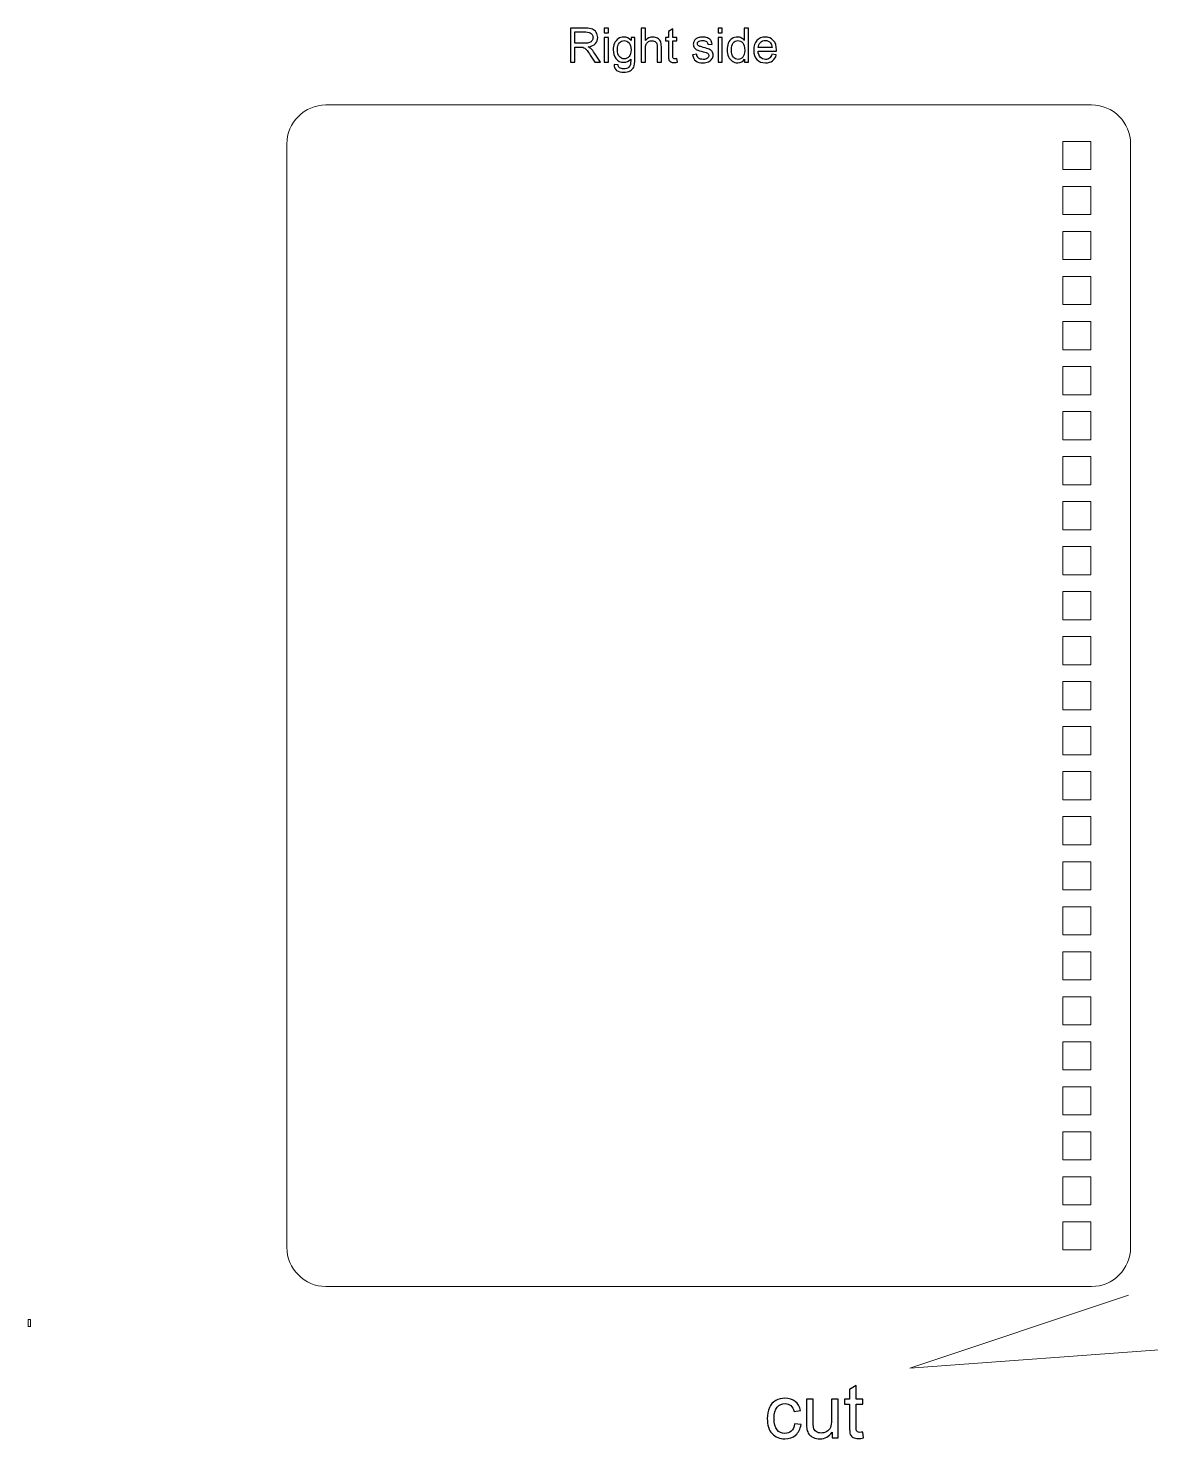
# Model space of a CAD drawing. Header units: centimetres. Extents: x -12.3 to 38.8, y -41.7 to 12.7.
# Drawn here: x -12.3 to 7.66, y -12.77 to 12.3 of the extents above; entities that cross this region are included whole.
import ezdxf

# ---------------------------------------------------------------- set-up
doc = ezdxf.new("R2010")
doc.units = ezdxf.units.CM
doc.header["$MEASUREMENT"] = 0
doc.layers.add('layer 1', color=7, linetype='Continuous')

msp = doc.modelspace()

# ---------------------------------------------------------------- linework, layer by layer
at = {"layer": 'layer 1', "color": 250, "lineweight": 20}
msp.add_lwpolyline([(-12.29935, -10.77368), (-12.25701, -10.77368), (-12.25701, -10.64668), (-12.29935, -10.64668), (-12.29935, -10.77368)], close=True, dxfattribs=at)
at = {"layer": 'layer 1', "color": 250}
for points, knots in [([(-2.65998, 11.69648), (-2.65998, 11.69648), (-2.65998, 12.3027), (-2.65998, 12.3027), (-2.65998, 12.3027), (-2.65998, 12.3027), (-2.39131, 12.3027), (-2.39131, 12.3027), (-2.39131, 12.3027), (-2.33726, 12.3027), (-2.2962, 12.29719), (-2.26812, 12.28633), (-2.26812, 12.28633), (-2.24003, 12.27546), (-2.2176, 12.25627), (-2.20081, 12.22875), (-2.20081, 12.22875), (-2.18401, 12.20124), (-2.17569, 12.17076), (-2.17569, 12.13745), (-2.17569, 12.13745), (-2.17569, 12.09441), (-2.18966, 12.05815), (-2.21746, 12.02866), (-2.21746, 12.02866), (-2.24526, 11.99916), (-2.28815, 11.98054), (-2.34629, 11.97249), (-2.34629, 11.97249), (-2.32498, 11.96233), (-2.3089, 11.95217), (-2.29789, 11.9423), (-2.29789, 11.9423), (-2.27447, 11.92085), (-2.25231, 11.8939), (-2.23157, 11.86158), (-2.23157, 11.86158), (-2.23157, 11.86158), (-2.12672, 11.69648), (-2.12672, 11.69648), (-2.12672, 11.69648), (-2.12672, 11.69648), (-2.22691, 11.69648), (-2.22691, 11.69648), (-2.22691, 11.69648), (-2.22691, 11.69648), (-2.30706, 11.82263), (-2.30706, 11.82263), (-2.30706, 11.82263), (-2.33035, 11.85918), (-2.34968, 11.88698), (-2.36478, 11.90631), (-2.36478, 11.90631), (-2.38002, 11.92565), (-2.39356, 11.93905), (-2.40556, 11.94681), (-2.40556, 11.94681), (-2.41741, 11.95443), (-2.42969, 11.95979), (-2.44211, 11.9629), (-2.44211, 11.9629), (-2.45114, 11.96473), (-2.46595, 11.96572), (-2.4867, 11.96572), (-2.4867, 11.96572), (-2.4867, 11.96572), (-2.57955, 11.96572), (-2.57955, 11.96572), (-2.57955, 11.96572), (-2.57955, 11.96572), (-2.57955, 11.69648), (-2.57955, 11.69648), (-2.57955, 11.69648), (-2.57955, 11.69648), (-2.65998, 11.69648), (-2.65998, 11.69648)], [0, 0, 0, 0, 0.05, 0.05, 0.05, 0.05, 0.1, 0.1, 0.1, 0.1, 0.15, 0.15, 0.15, 0.15, 0.2, 0.2, 0.2, 0.2, 0.25, 0.25, 0.25, 0.25, 0.3, 0.3, 0.3, 0.3, 0.35, 0.35, 0.35, 0.35, 0.4, 0.4, 0.4, 0.4, 0.45, 0.45, 0.45, 0.45, 0.5, 0.5, 0.5, 0.5, 0.55, 0.55, 0.55, 0.55, 0.6, 0.6, 0.6, 0.6, 0.65, 0.65, 0.65, 0.65, 0.7, 0.7, 0.7, 0.7, 0.75, 0.75, 0.75, 0.75, 0.8, 0.8, 0.8, 0.8, 0.85, 0.85, 0.85, 0.85, 0.9, 0.9, 0.9, 0.9, 1, 1, 1, 1]), ([(-2.05955, 12.21803), (-2.05955, 12.21803), (-2.05955, 12.3027), (-2.05955, 12.3027), (-2.05955, 12.3027), (-2.05955, 12.3027), (-1.98504, 12.3027), (-1.98504, 12.3027), (-1.98504, 12.3027), (-1.98504, 12.3027), (-1.98504, 12.21803), (-1.98504, 12.21803), (-1.98504, 12.21803), (-1.98504, 12.21803), (-2.05955, 12.21803), (-2.05955, 12.21803)], [0, 0, 0, 0, 0.2, 0.2, 0.2, 0.2, 0.4, 0.4, 0.4, 0.4, 0.6, 0.6, 0.6, 0.6, 1, 1, 1, 1]), ([(-1.40056, 11.69648), (-1.40056, 11.69648), (-1.40056, 12.3027), (-1.40056, 12.3027), (-1.40056, 12.3027), (-1.40056, 12.3027), (-1.32605, 12.3027), (-1.32605, 12.3027), (-1.32605, 12.3027), (-1.32605, 12.3027), (-1.32605, 12.08454), (-1.32605, 12.08454), (-1.32605, 12.08454), (-1.29148, 12.12504), (-1.24788, 12.14522), (-1.1951, 12.14522), (-1.1951, 12.14522), (-1.16279, 12.14522), (-1.13471, 12.13887), (-1.11072, 12.12602), (-1.11072, 12.12602), (-1.08687, 12.11318), (-1.06979, 12.09554), (-1.05949, 12.07297), (-1.05949, 12.07297), (-1.04919, 12.05039), (-1.04411, 12.01751), (-1.04411, 11.97461), (-1.04411, 11.97461), (-1.04411, 11.97461), (-1.04411, 11.69648), (-1.04411, 11.69648), (-1.04411, 11.69648), (-1.04411, 11.69648), (-1.11862, 11.69648), (-1.11862, 11.69648), (-1.11862, 11.69648), (-1.11862, 11.69648), (-1.11862, 11.97433), (-1.11862, 11.97433), (-1.11862, 11.97433), (-1.11862, 12.01144), (-1.12666, 12.03853), (-1.14261, 12.05547), (-1.14261, 12.05547), (-1.15869, 12.0724), (-1.18127, 12.08087), (-1.21062, 12.08087), (-1.21062, 12.08087), (-1.2325, 12.08087), (-1.2531, 12.07522), (-1.27243, 12.06379), (-1.27243, 12.06379), (-1.29176, 12.05236), (-1.30545, 12.03684), (-1.31378, 12.01723), (-1.31378, 12.01723), (-1.32196, 11.99775), (-1.32605, 11.9708), (-1.32605, 11.93637), (-1.32605, 11.93637), (-1.32605, 11.93637), (-1.32605, 11.69648), (-1.32605, 11.69648), (-1.32605, 11.69648), (-1.32605, 11.69648), (-1.40056, 11.69648), (-1.40056, 11.69648)], [0, 0, 0, 0, 0.05555556, 0.05555556, 0.05555556, 0.05555556, 0.11111111, 0.11111111, 0.11111111, 0.11111111, 0.16666667, 0.16666667, 0.16666667, 0.16666667, 0.22222222, 0.22222222, 0.22222222, 0.22222222, 0.27777778, 0.27777778, 0.27777778, 0.27777778, 0.33333333, 0.33333333, 0.33333333, 0.33333333, 0.38888889, 0.38888889, 0.38888889, 0.38888889, 0.44444444, 0.44444444, 0.44444444, 0.44444444, 0.5, 0.5, 0.5, 0.5, 0.55555556, 0.55555556, 0.55555556, 0.55555556, 0.61111111, 0.61111111, 0.61111111, 0.61111111, 0.66666667, 0.66666667, 0.66666667, 0.66666667, 0.72222222, 0.72222222, 0.72222222, 0.72222222, 0.77777778, 0.77777778, 0.77777778, 0.77777778, 0.83333333, 0.83333333, 0.83333333, 0.83333333, 0.88888889, 0.88888889, 0.88888889, 0.88888889, 1, 1, 1, 1]), ([(-0.76796, 11.76294), (-0.76796, 11.76294), (-0.7578, 11.69719), (-0.7578, 11.69719), (-0.7578, 11.69719), (-0.77868, 11.69281), (-0.79745, 11.69055), (-0.81382, 11.69055), (-0.81382, 11.69055), (-0.84077, 11.69055), (-0.86165, 11.69479), (-0.87661, 11.70339), (-0.87661, 11.70339), (-0.89143, 11.712), (-0.90187, 11.72315), (-0.90794, 11.73712), (-0.90794, 11.73712), (-0.91401, 11.75109), (-0.91697, 11.78044), (-0.91697, 11.82517), (-0.91697, 11.82517), (-0.91697, 11.82517), (-0.91697, 12.07833), (-0.91697, 12.07833), (-0.91697, 12.07833), (-0.91697, 12.07833), (-0.972, 12.07833), (-0.972, 12.07833), (-0.972, 12.07833), (-0.972, 12.07833), (-0.972, 12.1359), (-0.972, 12.1359), (-0.972, 12.1359), (-0.972, 12.1359), (-0.91697, 12.1359), (-0.91697, 12.1359), (-0.91697, 12.1359), (-0.91697, 12.1359), (-0.91697, 12.24456), (-0.91697, 12.24456), (-0.91697, 12.24456), (-0.91697, 12.24456), (-0.84246, 12.28929), (-0.84246, 12.28929), (-0.84246, 12.28929), (-0.84246, 12.28929), (-0.84246, 12.1359), (-0.84246, 12.1359), (-0.84246, 12.1359), (-0.84246, 12.1359), (-0.76796, 12.1359), (-0.76796, 12.1359), (-0.76796, 12.1359), (-0.76796, 12.1359), (-0.76796, 12.07833), (-0.76796, 12.07833), (-0.76796, 12.07833), (-0.76796, 12.07833), (-0.84246, 12.07833), (-0.84246, 12.07833), (-0.84246, 12.07833), (-0.84246, 12.07833), (-0.84246, 11.82094), (-0.84246, 11.82094), (-0.84246, 11.82094), (-0.84246, 11.79963), (-0.84119, 11.78594), (-0.83851, 11.77988), (-0.83851, 11.77988), (-0.83597, 11.77381), (-0.83174, 11.76901), (-0.82581, 11.76534), (-0.82581, 11.76534), (-0.81988, 11.76181), (-0.81142, 11.75998), (-0.80041, 11.75998), (-0.80041, 11.75998), (-0.79223, 11.75998), (-0.78136, 11.76097), (-0.76796, 11.76294)], [0, 0, 0, 0, 0.04761905, 0.04761905, 0.04761905, 0.04761905, 0.0952381, 0.0952381, 0.0952381, 0.0952381, 0.14285714, 0.14285714, 0.14285714, 0.14285714, 0.19047619, 0.19047619, 0.19047619, 0.19047619, 0.23809524, 0.23809524, 0.23809524, 0.23809524, 0.28571429, 0.28571429, 0.28571429, 0.28571429, 0.33333333, 0.33333333, 0.33333333, 0.33333333, 0.38095238, 0.38095238, 0.38095238, 0.38095238, 0.42857143, 0.42857143, 0.42857143, 0.42857143, 0.47619048, 0.47619048, 0.47619048, 0.47619048, 0.52380952, 0.52380952, 0.52380952, 0.52380952, 0.57142857, 0.57142857, 0.57142857, 0.57142857, 0.61904762, 0.61904762, 0.61904762, 0.61904762, 0.66666667, 0.66666667, 0.66666667, 0.66666667, 0.71428571, 0.71428571, 0.71428571, 0.71428571, 0.76190476, 0.76190476, 0.76190476, 0.76190476, 0.80952381, 0.80952381, 0.80952381, 0.80952381, 0.85714286, 0.85714286, 0.85714286, 0.85714286, 0.9047619, 0.9047619, 0.9047619, 0.9047619, 1, 1, 1, 1]), ([(-0.03587, 12.21803), (-0.03587, 12.21803), (-0.03587, 12.3027), (-0.03587, 12.3027), (-0.03587, 12.3027), (-0.03587, 12.3027), (0.03864, 12.3027), (0.03864, 12.3027), (0.03864, 12.3027), (0.03864, 12.3027), (0.03864, 12.21803), (0.03864, 12.21803), (0.03864, 12.21803), (0.03864, 12.21803), (-0.03587, 12.21803), (-0.03587, 12.21803)], [0, 0, 0, 0, 0.2, 0.2, 0.2, 0.2, 0.4, 0.4, 0.4, 0.4, 0.6, 0.6, 0.6, 0.6, 1, 1, 1, 1]), ([(0.43586, 11.69648), (0.43586, 11.69648), (0.43586, 11.75222), (0.43586, 11.75222), (0.43586, 11.75222), (0.40807, 11.7089), (0.36714, 11.68717), (0.3131, 11.68717), (0.3131, 11.68717), (0.2781, 11.68717), (0.24593, 11.69676), (0.21672, 11.71609), (0.21672, 11.71609), (0.18737, 11.73529), (0.16465, 11.76224), (0.14842, 11.79667), (0.14842, 11.79667), (0.13233, 11.83124), (0.12429, 11.87089), (0.12429, 11.91577), (0.12429, 11.91577), (0.12429, 11.95951), (0.13163, 11.99916), (0.14616, 12.03487), (0.14616, 12.03487), (0.16084, 12.07043), (0.18271, 12.0978), (0.21192, 12.11671), (0.21192, 12.11671), (0.24099, 12.13576), (0.27373, 12.14522), (0.30971, 12.14522), (0.30971, 12.14522), (0.33624, 12.14522), (0.35981, 12.13957), (0.38041, 12.12842), (0.38041, 12.12842), (0.40101, 12.11727), (0.4178, 12.1026), (0.43078, 12.08468), (0.43078, 12.08468), (0.43078, 12.08468), (0.43078, 12.3027), (0.43078, 12.3027), (0.43078, 12.3027), (0.43078, 12.3027), (0.50529, 12.3027), (0.50529, 12.3027), (0.50529, 12.3027), (0.50529, 12.3027), (0.50529, 11.69648), (0.50529, 11.69648), (0.50529, 11.69648), (0.50529, 11.69648), (0.43586, 11.69648), (0.43586, 11.69648)], [0, 0, 0, 0, 0.06666667, 0.06666667, 0.06666667, 0.06666667, 0.13333333, 0.13333333, 0.13333333, 0.13333333, 0.2, 0.2, 0.2, 0.2, 0.26666667, 0.26666667, 0.26666667, 0.26666667, 0.33333333, 0.33333333, 0.33333333, 0.33333333, 0.4, 0.4, 0.4, 0.4, 0.46666667, 0.46666667, 0.46666667, 0.46666667, 0.53333333, 0.53333333, 0.53333333, 0.53333333, 0.6, 0.6, 0.6, 0.6, 0.66666667, 0.66666667, 0.66666667, 0.66666667, 0.73333333, 0.73333333, 0.73333333, 0.73333333, 0.8, 0.8, 0.8, 0.8, 0.86666667, 0.86666667, 0.86666667, 0.86666667, 1, 1, 1, 1]), ([(-2.57955, 12.03515), (-2.57955, 12.03515), (-2.40739, 12.03515), (-2.40739, 12.03515), (-2.40739, 12.03515), (-2.3707, 12.03515), (-2.3422, 12.03896), (-2.3216, 12.04658), (-2.3216, 12.04658), (-2.30099, 12.05406), (-2.28533, 12.06619), (-2.27475, 12.08298), (-2.27475, 12.08298), (-2.26402, 12.09964), (-2.25866, 12.1177), (-2.25866, 12.13731), (-2.25866, 12.13731), (-2.25866, 12.16596), (-2.26896, 12.18967), (-2.28971, 12.20815), (-2.28971, 12.20815), (-2.31045, 12.22664), (-2.34319, 12.23581), (-2.38792, 12.23581), (-2.38792, 12.23581), (-2.38792, 12.23581), (-2.57955, 12.23581), (-2.57955, 12.23581), (-2.57955, 12.23581), (-2.57955, 12.23581), (-2.57955, 12.03515), (-2.57955, 12.03515)], [0, 0, 0, 0, 0.11111111, 0.11111111, 0.11111111, 0.11111111, 0.22222222, 0.22222222, 0.22222222, 0.22222222, 0.33333333, 0.33333333, 0.33333333, 0.33333333, 0.44444444, 0.44444444, 0.44444444, 0.44444444, 0.55555556, 0.55555556, 0.55555556, 0.55555556, 0.66666667, 0.66666667, 0.66666667, 0.66666667, 0.77777778, 0.77777778, 0.77777778, 0.77777778, 1, 1, 1, 1]), ([(-2.05955, 11.69648), (-2.05955, 11.69648), (-2.05955, 12.1359), (-2.05955, 12.1359), (-2.05955, 12.1359), (-2.05955, 12.1359), (-1.98504, 12.1359), (-1.98504, 12.1359), (-1.98504, 12.1359), (-1.98504, 12.1359), (-1.98504, 11.69648), (-1.98504, 11.69648), (-1.98504, 11.69648), (-1.98504, 11.69648), (-2.05955, 11.69648), (-2.05955, 11.69648)], [0, 0, 0, 0, 0.2, 0.2, 0.2, 0.2, 0.4, 0.4, 0.4, 0.4, 0.6, 0.6, 0.6, 0.6, 1, 1, 1, 1]), ([(-1.88514, 11.66007), (-1.88514, 11.66007), (-1.81317, 11.64991), (-1.81317, 11.64991), (-1.81317, 11.64991), (-1.81021, 11.62762), (-1.80174, 11.61139), (-1.78791, 11.60109), (-1.78791, 11.60109), (-1.76943, 11.5874), (-1.74417, 11.58049), (-1.71213, 11.58049), (-1.71213, 11.58049), (-1.6777, 11.58049), (-1.65103, 11.5874), (-1.63227, 11.60109), (-1.63227, 11.60109), (-1.6135, 11.61478), (-1.6008, 11.63411), (-1.59417, 11.6588), (-1.59417, 11.6588), (-1.59036, 11.6739), (-1.58852, 11.70565), (-1.5888, 11.75405), (-1.5888, 11.75405), (-1.6214, 11.71567), (-1.6619, 11.69648), (-1.71044, 11.69648), (-1.71044, 11.69648), (-1.77084, 11.69648), (-1.81769, 11.71821), (-1.85071, 11.76181), (-1.85071, 11.76181), (-1.88387, 11.80528), (-1.90038, 11.85749), (-1.90038, 11.91831), (-1.90038, 11.91831), (-1.90038, 11.96022), (-1.89276, 11.99888), (-1.87766, 12.0343), (-1.87766, 12.0343), (-1.86256, 12.06972), (-1.84055, 12.09695), (-1.81176, 12.11629), (-1.81176, 12.11629), (-1.78297, 12.13562), (-1.74911, 12.14522), (-1.71016, 12.14522), (-1.71016, 12.14522), (-1.65837, 12.14522), (-1.61561, 12.12405), (-1.58203, 12.08171), (-1.58203, 12.08171), (-1.58203, 12.08171), (-1.58203, 12.1359), (-1.58203, 12.1359), (-1.58203, 12.1359), (-1.58203, 12.1359), (-1.51345, 12.1359), (-1.51345, 12.1359), (-1.51345, 12.1359), (-1.51345, 12.1359), (-1.51345, 11.75645), (-1.51345, 11.75645), (-1.51345, 11.75645), (-1.51345, 11.68801), (-1.52036, 11.63961), (-1.53433, 11.61111), (-1.53433, 11.61111), (-1.54816, 11.5826), (-1.57032, 11.56003), (-1.60037, 11.54351), (-1.60037, 11.54351), (-1.63057, 11.527), (-1.66768, 11.51868), (-1.71171, 11.51868), (-1.71171, 11.51868), (-1.76406, 11.51868), (-1.80626, 11.53039), (-1.83843, 11.55396), (-1.83843, 11.55396), (-1.87074, 11.57738), (-1.88627, 11.6128), (-1.88514, 11.66007)], [0, 0, 0, 0, 0.04545455, 0.04545455, 0.04545455, 0.04545455, 0.09090909, 0.09090909, 0.09090909, 0.09090909, 0.13636364, 0.13636364, 0.13636364, 0.13636364, 0.18181818, 0.18181818, 0.18181818, 0.18181818, 0.22727273, 0.22727273, 0.22727273, 0.22727273, 0.27272727, 0.27272727, 0.27272727, 0.27272727, 0.31818182, 0.31818182, 0.31818182, 0.31818182, 0.36363636, 0.36363636, 0.36363636, 0.36363636, 0.40909091, 0.40909091, 0.40909091, 0.40909091, 0.45454545, 0.45454545, 0.45454545, 0.45454545, 0.5, 0.5, 0.5, 0.5, 0.54545455, 0.54545455, 0.54545455, 0.54545455, 0.59090909, 0.59090909, 0.59090909, 0.59090909, 0.63636364, 0.63636364, 0.63636364, 0.63636364, 0.68181818, 0.68181818, 0.68181818, 0.68181818, 0.72727273, 0.72727273, 0.72727273, 0.72727273, 0.77272727, 0.77272727, 0.77272727, 0.77272727, 0.81818182, 0.81818182, 0.81818182, 0.81818182, 0.86363636, 0.86363636, 0.86363636, 0.86363636, 0.90909091, 0.90909091, 0.90909091, 0.90909091, 1, 1, 1, 1]), ([(-1.82418, 11.92367), (-1.82418, 11.86624), (-1.81275, 11.82433), (-1.78989, 11.79794), (-1.78989, 11.79794), (-1.76689, 11.77155), (-1.73824, 11.75829), (-1.70381, 11.75829), (-1.70381, 11.75829), (-1.66952, 11.75829), (-1.64087, 11.77141), (-1.61759, 11.79766), (-1.61759, 11.79766), (-1.59445, 11.8239), (-1.58288, 11.86511), (-1.58288, 11.92127), (-1.58288, 11.92127), (-1.58288, 11.97489), (-1.59487, 12.01539), (-1.61872, 12.04263), (-1.61872, 12.04263), (-1.64257, 12.06986), (-1.67135, 12.08341), (-1.70494, 12.08341), (-1.70494, 12.08341), (-1.7381, 12.08341), (-1.76618, 12.07), (-1.78946, 12.04319), (-1.78946, 12.04319), (-1.81261, 12.01638), (-1.82418, 11.97659), (-1.82418, 11.92367)], [0, 0, 0, 0, 0.11111111, 0.11111111, 0.11111111, 0.11111111, 0.22222222, 0.22222222, 0.22222222, 0.22222222, 0.33333333, 0.33333333, 0.33333333, 0.33333333, 0.44444444, 0.44444444, 0.44444444, 0.44444444, 0.55555556, 0.55555556, 0.55555556, 0.55555556, 0.66666667, 0.66666667, 0.66666667, 0.66666667, 0.77777778, 0.77777778, 0.77777778, 0.77777778, 1, 1, 1, 1]), ([(-0.48884, 11.82771), (-0.48884, 11.82771), (-0.41518, 11.83957), (-0.41518, 11.83957), (-0.41518, 11.83957), (-0.41109, 11.81007), (-0.39952, 11.7875), (-0.38061, 11.77169), (-0.38061, 11.77169), (-0.3617, 11.75603), (-0.33517, 11.74813), (-0.30131, 11.74813), (-0.30131, 11.74813), (-0.26702, 11.74813), (-0.24162, 11.75504), (-0.22496, 11.76901), (-0.22496, 11.76901), (-0.20845, 11.78284), (-0.20013, 11.79921), (-0.20013, 11.81798), (-0.20013, 11.81798), (-0.20013, 11.83477), (-0.20761, 11.84803), (-0.22242, 11.85763), (-0.22242, 11.85763), (-0.23287, 11.86426), (-0.25827, 11.87259), (-0.29862, 11.88289), (-0.29862, 11.88289), (-0.35309, 11.89658), (-0.39077, 11.90843), (-0.41194, 11.91845), (-0.41194, 11.91845), (-0.43296, 11.92861), (-0.44891, 11.94244), (-0.45977, 11.96022), (-0.45977, 11.96022), (-0.47064, 11.97786), (-0.47614, 11.99747), (-0.47614, 12.01892), (-0.47614, 12.01892), (-0.47614, 12.03853), (-0.47163, 12.0566), (-0.46274, 12.07325), (-0.46274, 12.07325), (-0.45371, 12.0899), (-0.44157, 12.10373), (-0.42619, 12.11473), (-0.42619, 12.11473), (-0.41462, 12.1232), (-0.39881, 12.1304), (-0.37892, 12.13633), (-0.37892, 12.13633), (-0.35888, 12.14225), (-0.33757, 12.14522), (-0.31471, 12.14522), (-0.31471, 12.14522), (-0.28028, 12.14522), (-0.25008, 12.14028), (-0.22412, 12.13026), (-0.22412, 12.13026), (-0.19801, 12.12038), (-0.17882, 12.10683), (-0.1664, 12.0899), (-0.1664, 12.0899), (-0.15413, 12.07282), (-0.14552, 12.05011), (-0.14086, 12.0216), (-0.14086, 12.0216), (-0.14086, 12.0216), (-0.21368, 12.01144), (-0.21368, 12.01144), (-0.21368, 12.01144), (-0.21692, 12.0343), (-0.22652, 12.05222), (-0.24232, 12.06506), (-0.24232, 12.06506), (-0.25813, 12.0779), (-0.28042, 12.08425), (-0.30935, 12.08425), (-0.30935, 12.08425), (-0.34336, 12.08425), (-0.36777, 12.07861), (-0.3823, 12.06732), (-0.3823, 12.06732), (-0.39684, 12.05603), (-0.40418, 12.04277), (-0.40418, 12.02767), (-0.40418, 12.02767), (-0.40418, 12.01807), (-0.40121, 12.00932), (-0.39515, 12.00156), (-0.39515, 12.00156), (-0.38908, 11.99366), (-0.37962, 11.98703), (-0.36664, 11.98181), (-0.36664, 11.98181), (-0.35916, 11.97899), (-0.33743, 11.97264), (-0.30102, 11.96276), (-0.30102, 11.96276), (-0.24853, 11.94879), (-0.21184, 11.93722), (-0.19096, 11.92833), (-0.19096, 11.92833), (-0.17007, 11.91944), (-0.1537, 11.90631), (-0.14185, 11.88938), (-0.14185, 11.88938), (-0.12986, 11.87231), (-0.12393, 11.85114), (-0.12393, 11.82574), (-0.12393, 11.82574), (-0.12393, 11.80104), (-0.13113, 11.77776), (-0.14566, 11.75589), (-0.14566, 11.75589), (-0.16019, 11.73402), (-0.18108, 11.71708), (-0.20831, 11.70509), (-0.20831, 11.70509), (-0.23569, 11.69309), (-0.26659, 11.68717), (-0.30102, 11.68717), (-0.30102, 11.68717), (-0.35803, 11.68717), (-0.40164, 11.69902), (-0.43155, 11.72259), (-0.43155, 11.72259), (-0.46147, 11.74629), (-0.48052, 11.78129), (-0.48884, 11.82771)], [0, 0, 0, 0, 0.02941176, 0.02941176, 0.02941176, 0.02941176, 0.05882353, 0.05882353, 0.05882353, 0.05882353, 0.08823529, 0.08823529, 0.08823529, 0.08823529, 0.11764706, 0.11764706, 0.11764706, 0.11764706, 0.14705882, 0.14705882, 0.14705882, 0.14705882, 0.17647059, 0.17647059, 0.17647059, 0.17647059, 0.20588235, 0.20588235, 0.20588235, 0.20588235, 0.23529412, 0.23529412, 0.23529412, 0.23529412, 0.26470588, 0.26470588, 0.26470588, 0.26470588, 0.29411765, 0.29411765, 0.29411765, 0.29411765, 0.32352941, 0.32352941, 0.32352941, 0.32352941, 0.35294118, 0.35294118, 0.35294118, 0.35294118, 0.38235294, 0.38235294, 0.38235294, 0.38235294, 0.41176471, 0.41176471, 0.41176471, 0.41176471, 0.44117647, 0.44117647, 0.44117647, 0.44117647, 0.47058824, 0.47058824, 0.47058824, 0.47058824, 0.5, 0.5, 0.5, 0.5, 0.52941176, 0.52941176, 0.52941176, 0.52941176, 0.55882353, 0.55882353, 0.55882353, 0.55882353, 0.58823529, 0.58823529, 0.58823529, 0.58823529, 0.61764706, 0.61764706, 0.61764706, 0.61764706, 0.64705882, 0.64705882, 0.64705882, 0.64705882, 0.67647059, 0.67647059, 0.67647059, 0.67647059, 0.70588235, 0.70588235, 0.70588235, 0.70588235, 0.73529412, 0.73529412, 0.73529412, 0.73529412, 0.76470588, 0.76470588, 0.76470588, 0.76470588, 0.79411765, 0.79411765, 0.79411765, 0.79411765, 0.82352941, 0.82352941, 0.82352941, 0.82352941, 0.85294118, 0.85294118, 0.85294118, 0.85294118, 0.88235294, 0.88235294, 0.88235294, 0.88235294, 0.91176471, 0.91176471, 0.91176471, 0.91176471, 0.94117647, 0.94117647, 0.94117647, 0.94117647, 1, 1, 1, 1]), ([(-0.03587, 11.69648), (-0.03587, 11.69648), (-0.03587, 12.1359), (-0.03587, 12.1359), (-0.03587, 12.1359), (-0.03587, 12.1359), (0.03864, 12.1359), (0.03864, 12.1359), (0.03864, 12.1359), (0.03864, 12.1359), (0.03864, 11.69648), (0.03864, 11.69648), (0.03864, 11.69648), (0.03864, 11.69648), (-0.03587, 11.69648), (-0.03587, 11.69648)], [0, 0, 0, 0, 0.2, 0.2, 0.2, 0.2, 0.4, 0.4, 0.4, 0.4, 0.6, 0.6, 0.6, 0.6, 1, 1, 1, 1]), ([(0.20049, 11.91563), (0.20049, 11.85946), (0.21234, 11.81755), (0.23619, 11.78975), (0.23619, 11.78975), (0.2599, 11.76196), (0.28798, 11.74813), (0.32029, 11.74813), (0.32029, 11.74813), (0.35289, 11.74813), (0.38055, 11.76139), (0.40341, 11.78792), (0.40341, 11.78792), (0.42613, 11.81445), (0.43756, 11.85495), (0.43756, 11.90942), (0.43756, 11.90942), (0.43756, 11.96925), (0.42599, 12.01328), (0.4027, 12.04136), (0.4027, 12.04136), (0.37956, 12.06944), (0.35092, 12.08341), (0.31691, 12.08341), (0.31691, 12.08341), (0.28375, 12.08341), (0.25609, 12.07), (0.23379, 12.04305), (0.23379, 12.04305), (0.21164, 12.0161), (0.20049, 11.97362), (0.20049, 11.91563)], [0, 0, 0, 0, 0.11111111, 0.11111111, 0.11111111, 0.11111111, 0.22222222, 0.22222222, 0.22222222, 0.22222222, 0.33333333, 0.33333333, 0.33333333, 0.33333333, 0.44444444, 0.44444444, 0.44444444, 0.44444444, 0.55555556, 0.55555556, 0.55555556, 0.55555556, 0.66666667, 0.66666667, 0.66666667, 0.66666667, 0.77777778, 0.77777778, 0.77777778, 0.77777778, 1, 1, 1, 1]), ([(0.92284, 11.83872), (0.92284, 11.83872), (0.99989, 11.82856), (0.99989, 11.82856), (0.99989, 11.82856), (0.98789, 11.78383), (0.96546, 11.74897), (0.93272, 11.72428), (0.93272, 11.72428), (0.89998, 11.69958), (0.85821, 11.68717), (0.80727, 11.68717), (0.80727, 11.68717), (0.74321, 11.68717), (0.69241, 11.70692), (0.65487, 11.74643), (0.65487, 11.74643), (0.61733, 11.7858), (0.59857, 11.84126), (0.59857, 11.91252), (0.59857, 11.91252), (0.59857, 11.98618), (0.61748, 12.04347), (0.65543, 12.08411), (0.65543, 12.08411), (0.69339, 12.1249), (0.74264, 12.14522), (0.80318, 12.14522), (0.80318, 12.14522), (0.86174, 12.14522), (0.90958, 12.12532), (0.94669, 12.08538), (0.94669, 12.08538), (0.9838, 12.04545), (1.00243, 11.98929), (1.00243, 11.9169), (1.00243, 11.9169), (1.00243, 11.91252), (1.00229, 11.90589), (1.00201, 11.89714), (1.00201, 11.89714), (1.00201, 11.89714), (0.67477, 11.89714), (0.67477, 11.89714), (0.67477, 11.89714), (0.67759, 11.84902), (0.69114, 11.81205), (0.71569, 11.78651), (0.71569, 11.78651), (0.7401, 11.76097), (0.77072, 11.74813), (0.80727, 11.74813), (0.80727, 11.74813), (0.83451, 11.74813), (0.85779, 11.75532), (0.87698, 11.76972), (0.87698, 11.76972), (0.89631, 11.78411), (0.91155, 11.80711), (0.92284, 11.83872)], [0, 0, 0, 0, 0.0625, 0.0625, 0.0625, 0.0625, 0.125, 0.125, 0.125, 0.125, 0.1875, 0.1875, 0.1875, 0.1875, 0.25, 0.25, 0.25, 0.25, 0.3125, 0.3125, 0.3125, 0.3125, 0.375, 0.375, 0.375, 0.375, 0.4375, 0.4375, 0.4375, 0.4375, 0.5, 0.5, 0.5, 0.5, 0.5625, 0.5625, 0.5625, 0.5625, 0.625, 0.625, 0.625, 0.625, 0.6875, 0.6875, 0.6875, 0.6875, 0.75, 0.75, 0.75, 0.75, 0.8125, 0.8125, 0.8125, 0.8125, 0.875, 0.875, 0.875, 0.875, 1, 1, 1, 1]), ([(0.679, 11.9581), (0.679, 11.9581), (0.92369, 11.9581), (0.92369, 11.9581), (0.92369, 11.9581), (0.92044, 11.99507), (0.91099, 12.02273), (0.89561, 12.04122), (0.89561, 12.04122), (0.87204, 12.06986), (0.84128, 12.08425), (0.8036, 12.08425), (0.8036, 12.08425), (0.76945, 12.08425), (0.74081, 12.07282), (0.71752, 12.04996), (0.71752, 12.04996), (0.69438, 12.0271), (0.68154, 11.99648), (0.679, 11.9581)], [0, 0, 0, 0, 0.16666667, 0.16666667, 0.16666667, 0.16666667, 0.33333333, 0.33333333, 0.33333333, 0.33333333, 0.5, 0.5, 0.5, 0.5, 0.66666667, 0.66666667, 0.66666667, 0.66666667, 1, 1, 1, 1]), ([(2.53537, -12.64883), (2.53537, -12.64883), (2.55136, -12.75231), (2.55136, -12.75231), (2.55136, -12.75231), (2.51849, -12.75919), (2.48896, -12.76275), (2.4632, -12.76275), (2.4632, -12.76275), (2.42078, -12.76275), (2.38792, -12.75608), (2.36438, -12.74254), (2.36438, -12.74254), (2.34106, -12.72899), (2.32463, -12.71145), (2.31508, -12.68946), (2.31508, -12.68946), (2.30553, -12.66748), (2.30087, -12.62129), (2.30087, -12.55089), (2.30087, -12.55089), (2.30087, -12.55089), (2.30087, -12.1525), (2.30087, -12.1525), (2.30087, -12.1525), (2.30087, -12.1525), (2.21426, -12.1525), (2.21426, -12.1525), (2.21426, -12.1525), (2.21426, -12.1525), (2.21426, -12.06189), (2.21426, -12.06189), (2.21426, -12.06189), (2.21426, -12.06189), (2.30087, -12.06189), (2.30087, -12.06189), (2.30087, -12.06189), (2.30087, -12.06189), (2.30087, -11.8909), (2.30087, -11.8909), (2.30087, -11.8909), (2.30087, -11.8909), (2.41812, -11.8205), (2.41812, -11.8205), (2.41812, -11.8205), (2.41812, -11.8205), (2.41812, -12.06189), (2.41812, -12.06189), (2.41812, -12.06189), (2.41812, -12.06189), (2.53537, -12.06189), (2.53537, -12.06189), (2.53537, -12.06189), (2.53537, -12.06189), (2.53537, -12.1525), (2.53537, -12.1525), (2.53537, -12.1525), (2.53537, -12.1525), (2.41812, -12.1525), (2.41812, -12.1525), (2.41812, -12.1525), (2.41812, -12.1525), (2.41812, -12.55755), (2.41812, -12.55755), (2.41812, -12.55755), (2.41812, -12.59109), (2.42012, -12.61263), (2.42434, -12.62218), (2.42434, -12.62218), (2.42833, -12.63173), (2.435, -12.63928), (2.44432, -12.64505), (2.44432, -12.64505), (2.45365, -12.6506), (2.46697, -12.65349), (2.4843, -12.65349), (2.4843, -12.65349), (2.49718, -12.65349), (2.51428, -12.65193), (2.53537, -12.64883)], [0, 0, 0, 0, 0.04761905, 0.04761905, 0.04761905, 0.04761905, 0.0952381, 0.0952381, 0.0952381, 0.0952381, 0.14285714, 0.14285714, 0.14285714, 0.14285714, 0.19047619, 0.19047619, 0.19047619, 0.19047619, 0.23809524, 0.23809524, 0.23809524, 0.23809524, 0.28571429, 0.28571429, 0.28571429, 0.28571429, 0.33333333, 0.33333333, 0.33333333, 0.33333333, 0.38095238, 0.38095238, 0.38095238, 0.38095238, 0.42857143, 0.42857143, 0.42857143, 0.42857143, 0.47619048, 0.47619048, 0.47619048, 0.47619048, 0.52380952, 0.52380952, 0.52380952, 0.52380952, 0.57142857, 0.57142857, 0.57142857, 0.57142857, 0.61904762, 0.61904762, 0.61904762, 0.61904762, 0.66666667, 0.66666667, 0.66666667, 0.66666667, 0.71428571, 0.71428571, 0.71428571, 0.71428571, 0.76190476, 0.76190476, 0.76190476, 0.76190476, 0.80952381, 0.80952381, 0.80952381, 0.80952381, 0.85714286, 0.85714286, 0.85714286, 0.85714286, 0.9047619, 0.9047619, 0.9047619, 0.9047619, 1, 1, 1, 1]), ([(1.32531, -12.50026), (1.32531, -12.50026), (1.4399, -12.51625), (1.4399, -12.51625), (1.4399, -12.51625), (1.42724, -12.59508), (1.39526, -12.6566), (1.34352, -12.70123), (1.34352, -12.70123), (1.29178, -12.74587), (1.22804, -12.76808), (1.15276, -12.76808), (1.15276, -12.76808), (1.05838, -12.76808), (0.98243, -12.73721), (0.92514, -12.67547), (0.92514, -12.67547), (0.86762, -12.61374), (0.83898, -12.52535), (0.83898, -12.41032), (0.83898, -12.41032), (0.83898, -12.33571), (0.85141, -12.27064), (0.87606, -12.21468), (0.87606, -12.21468), (0.90071, -12.15894), (0.93824, -12.11697), (0.98887, -12.08921), (0.98887, -12.08921), (1.03928, -12.06123), (1.09414, -12.04724), (1.15365, -12.04724), (1.15365, -12.04724), (1.22849, -12.04724), (1.29, -12.06611), (1.33752, -12.10409), (1.33752, -12.10409), (1.38527, -12.14206), (1.41591, -12.19602), (1.42924, -12.26575), (1.42924, -12.26575), (1.42924, -12.26575), (1.31598, -12.28308), (1.31598, -12.28308), (1.31598, -12.28308), (1.3051, -12.23666), (1.286, -12.2018), (1.25824, -12.17826), (1.25824, -12.17826), (1.23071, -12.15494), (1.1974, -12.14317), (1.15831, -12.14317), (1.15831, -12.14317), (1.09924, -12.14317), (1.05128, -12.16427), (1.01419, -12.20646), (1.01419, -12.20646), (0.97733, -12.24888), (0.95889, -12.3155), (0.95889, -12.40699), (0.95889, -12.40699), (0.95889, -12.49982), (0.97666, -12.5671), (1.01219, -12.60907), (1.01219, -12.60907), (1.04794, -12.65105), (1.09436, -12.67214), (1.15143, -12.67214), (1.15143, -12.67214), (1.19762, -12.67214), (1.23604, -12.65815), (1.26668, -12.62995), (1.26668, -12.62995), (1.29755, -12.60197), (1.31709, -12.55866), (1.32531, -12.50026)], [0, 0, 0, 0, 0.05, 0.05, 0.05, 0.05, 0.1, 0.1, 0.1, 0.1, 0.15, 0.15, 0.15, 0.15, 0.2, 0.2, 0.2, 0.2, 0.25, 0.25, 0.25, 0.25, 0.3, 0.3, 0.3, 0.3, 0.35, 0.35, 0.35, 0.35, 0.4, 0.4, 0.4, 0.4, 0.45, 0.45, 0.45, 0.45, 0.5, 0.5, 0.5, 0.5, 0.55, 0.55, 0.55, 0.55, 0.6, 0.6, 0.6, 0.6, 0.65, 0.65, 0.65, 0.65, 0.7, 0.7, 0.7, 0.7, 0.75, 0.75, 0.75, 0.75, 0.8, 0.8, 0.8, 0.8, 0.85, 0.85, 0.85, 0.85, 0.9, 0.9, 0.9, 0.9, 1, 1, 1, 1]), ([(1.99152, -12.75342), (1.99152, -12.75342), (1.99152, -12.6506), (1.99152, -12.6506), (1.99152, -12.6506), (1.93778, -12.72899), (1.86494, -12.76808), (1.77278, -12.76808), (1.77278, -12.76808), (1.73214, -12.76808), (1.69417, -12.7603), (1.65886, -12.74476), (1.65886, -12.74476), (1.62355, -12.72899), (1.59735, -12.70945), (1.58025, -12.68591), (1.58025, -12.68591), (1.56315, -12.66215), (1.55116, -12.63328), (1.54427, -12.59908), (1.54427, -12.59908), (1.53961, -12.57599), (1.53716, -12.53957), (1.53716, -12.48982), (1.53716, -12.48982), (1.53716, -12.48982), (1.53716, -12.06189), (1.53716, -12.06189), (1.53716, -12.06189), (1.53716, -12.06189), (1.65442, -12.06189), (1.65442, -12.06189), (1.65442, -12.06189), (1.65442, -12.06189), (1.65442, -12.44452), (1.65442, -12.44452), (1.65442, -12.44452), (1.65442, -12.50559), (1.65686, -12.54689), (1.66152, -12.56799), (1.66152, -12.56799), (1.66885, -12.59886), (1.6844, -12.62284), (1.70838, -12.64039), (1.70838, -12.64039), (1.73214, -12.65793), (1.76146, -12.66681), (1.79654, -12.66681), (1.79654, -12.66681), (1.83163, -12.66681), (1.8645, -12.65793), (1.89514, -12.63994), (1.89514, -12.63994), (1.92579, -12.62195), (1.94755, -12.5973), (1.96043, -12.56644), (1.96043, -12.56644), (1.97309, -12.53557), (1.97953, -12.49049), (1.97953, -12.43164), (1.97953, -12.43164), (1.97953, -12.43164), (1.97953, -12.06189), (1.97953, -12.06189), (1.97953, -12.06189), (1.97953, -12.06189), (2.09678, -12.06189), (2.09678, -12.06189), (2.09678, -12.06189), (2.09678, -12.06189), (2.09678, -12.75342), (2.09678, -12.75342), (2.09678, -12.75342), (2.09678, -12.75342), (1.99152, -12.75342), (1.99152, -12.75342)], [0, 0, 0, 0, 0.05, 0.05, 0.05, 0.05, 0.1, 0.1, 0.1, 0.1, 0.15, 0.15, 0.15, 0.15, 0.2, 0.2, 0.2, 0.2, 0.25, 0.25, 0.25, 0.25, 0.3, 0.3, 0.3, 0.3, 0.35, 0.35, 0.35, 0.35, 0.4, 0.4, 0.4, 0.4, 0.45, 0.45, 0.45, 0.45, 0.5, 0.5, 0.5, 0.5, 0.55, 0.55, 0.55, 0.55, 0.6, 0.6, 0.6, 0.6, 0.65, 0.65, 0.65, 0.65, 0.7, 0.7, 0.7, 0.7, 0.75, 0.75, 0.75, 0.75, 0.8, 0.8, 0.8, 0.8, 0.85, 0.85, 0.85, 0.85, 0.9, 0.9, 0.9, 0.9, 1, 1, 1, 1])]:
    msp.add_open_spline(points, degree=3, knots=knots, dxfattribs=at)
at = {"layer": 'layer 1', "color": 19, "lineweight": 20}
for points, knots in [([(6.60494, 10.9392), (6.60494, 10.9392), (-7.00713, 10.9392), (-7.00713, 10.9392), (-7.00713, 10.9392), (-7.38881, 10.9392), (-7.70109, 10.62692), (-7.70109, 10.24524), (-7.70109, 10.24524), (-7.70109, 10.24524), (-7.70109, -9.36684), (-7.70109, -9.36684), (-7.70109, -9.36684), (-7.70109, -9.74852), (-7.38881, -10.0608), (-7.00713, -10.0608), (-7.00713, -10.0608), (-7.00713, -10.0608), (6.60494, -10.0608), (6.60494, -10.0608), (6.60494, -10.0608), (6.98662, -10.0608), (7.2989, -9.74852), (7.2989, -9.36684), (7.2989, -9.36684), (7.2989, -9.36684), (7.2989, 10.24524), (7.2989, 10.24524), (7.2989, 10.24524), (7.2989, 10.62692), (6.98662, 10.9392), (6.60494, 10.9392)], [0, 0, 0, 0, 0.11111111, 0.11111111, 0.11111111, 0.11111111, 0.22222222, 0.22222222, 0.22222222, 0.22222222, 0.33333333, 0.33333333, 0.33333333, 0.33333333, 0.44444444, 0.44444444, 0.44444444, 0.44444444, 0.55555556, 0.55555556, 0.55555556, 0.55555556, 0.66666667, 0.66666667, 0.66666667, 0.66666667, 0.77777778, 0.77777778, 0.77777778, 0.77777778, 1, 1, 1, 1]), ([(6.59038, 10.2892), (6.59038, 10.2892), (6.09038, 10.2892), (6.09038, 10.2892), (6.09038, 10.2892), (6.09038, 10.2892), (6.09038, 9.7892), (6.09038, 9.7892), (6.09038, 9.7892), (6.09038, 9.7892), (6.59038, 9.7892), (6.59038, 9.7892), (6.59038, 9.7892), (6.59038, 9.7892), (6.59038, 10.2892), (6.59038, 10.2892)], [0, 0, 0, 0, 0.2, 0.2, 0.2, 0.2, 0.4, 0.4, 0.4, 0.4, 0.6, 0.6, 0.6, 0.6, 1, 1, 1, 1]), ([(6.59038, 9.4892), (6.59038, 9.4892), (6.09038, 9.4892), (6.09038, 9.4892), (6.09038, 9.4892), (6.09038, 9.4892), (6.09038, 8.9892), (6.09038, 8.9892), (6.09038, 8.9892), (6.09038, 8.9892), (6.59038, 8.9892), (6.59038, 8.9892), (6.59038, 8.9892), (6.59038, 8.9892), (6.59038, 9.4892), (6.59038, 9.4892)], [0, 0, 0, 0, 0.2, 0.2, 0.2, 0.2, 0.4, 0.4, 0.4, 0.4, 0.6, 0.6, 0.6, 0.6, 1, 1, 1, 1]), ([(6.59038, 8.6892), (6.59038, 8.6892), (6.09038, 8.6892), (6.09038, 8.6892), (6.09038, 8.6892), (6.09038, 8.6892), (6.09038, 8.1892), (6.09038, 8.1892), (6.09038, 8.1892), (6.09038, 8.1892), (6.59038, 8.1892), (6.59038, 8.1892), (6.59038, 8.1892), (6.59038, 8.1892), (6.59038, 8.6892), (6.59038, 8.6892)], [0, 0, 0, 0, 0.2, 0.2, 0.2, 0.2, 0.4, 0.4, 0.4, 0.4, 0.6, 0.6, 0.6, 0.6, 1, 1, 1, 1]), ([(6.59038, 7.8892), (6.59038, 7.8892), (6.09038, 7.8892), (6.09038, 7.8892), (6.09038, 7.8892), (6.09038, 7.8892), (6.09038, 7.3892), (6.09038, 7.3892), (6.09038, 7.3892), (6.09038, 7.3892), (6.59038, 7.3892), (6.59038, 7.3892), (6.59038, 7.3892), (6.59038, 7.3892), (6.59038, 7.8892), (6.59038, 7.8892)], [0, 0, 0, 0, 0.2, 0.2, 0.2, 0.2, 0.4, 0.4, 0.4, 0.4, 0.6, 0.6, 0.6, 0.6, 1, 1, 1, 1]), ([(6.59038, 7.0892), (6.59038, 7.0892), (6.09038, 7.0892), (6.09038, 7.0892), (6.09038, 7.0892), (6.09038, 7.0892), (6.09038, 6.5892), (6.09038, 6.5892), (6.09038, 6.5892), (6.09038, 6.5892), (6.59038, 6.5892), (6.59038, 6.5892), (6.59038, 6.5892), (6.59038, 6.5892), (6.59038, 7.0892), (6.59038, 7.0892)], [0, 0, 0, 0, 0.2, 0.2, 0.2, 0.2, 0.4, 0.4, 0.4, 0.4, 0.6, 0.6, 0.6, 0.6, 1, 1, 1, 1]), ([(6.59038, 6.2892), (6.59038, 6.2892), (6.09038, 6.2892), (6.09038, 6.2892), (6.09038, 6.2892), (6.09038, 6.2892), (6.09038, 5.7892), (6.09038, 5.7892), (6.09038, 5.7892), (6.09038, 5.7892), (6.59038, 5.7892), (6.59038, 5.7892), (6.59038, 5.7892), (6.59038, 5.7892), (6.59038, 6.2892), (6.59038, 6.2892)], [0, 0, 0, 0, 0.2, 0.2, 0.2, 0.2, 0.4, 0.4, 0.4, 0.4, 0.6, 0.6, 0.6, 0.6, 1, 1, 1, 1]), ([(6.59038, 5.4892), (6.59038, 5.4892), (6.09038, 5.4892), (6.09038, 5.4892), (6.09038, 5.4892), (6.09038, 5.4892), (6.09038, 4.9892), (6.09038, 4.9892), (6.09038, 4.9892), (6.09038, 4.9892), (6.59038, 4.9892), (6.59038, 4.9892), (6.59038, 4.9892), (6.59038, 4.9892), (6.59038, 5.4892), (6.59038, 5.4892)], [0, 0, 0, 0, 0.2, 0.2, 0.2, 0.2, 0.4, 0.4, 0.4, 0.4, 0.6, 0.6, 0.6, 0.6, 1, 1, 1, 1]), ([(6.59038, 4.6892), (6.59038, 4.6892), (6.09038, 4.6892), (6.09038, 4.6892), (6.09038, 4.6892), (6.09038, 4.6892), (6.09038, 4.1892), (6.09038, 4.1892), (6.09038, 4.1892), (6.09038, 4.1892), (6.59038, 4.1892), (6.59038, 4.1892), (6.59038, 4.1892), (6.59038, 4.1892), (6.59038, 4.6892), (6.59038, 4.6892)], [0, 0, 0, 0, 0.2, 0.2, 0.2, 0.2, 0.4, 0.4, 0.4, 0.4, 0.6, 0.6, 0.6, 0.6, 1, 1, 1, 1]), ([(6.59038, 3.8892), (6.59038, 3.8892), (6.09038, 3.8892), (6.09038, 3.8892), (6.09038, 3.8892), (6.09038, 3.8892), (6.09038, 3.3892), (6.09038, 3.3892), (6.09038, 3.3892), (6.09038, 3.3892), (6.59038, 3.3892), (6.59038, 3.3892), (6.59038, 3.3892), (6.59038, 3.3892), (6.59038, 3.8892), (6.59038, 3.8892)], [0, 0, 0, 0, 0.2, 0.2, 0.2, 0.2, 0.4, 0.4, 0.4, 0.4, 0.6, 0.6, 0.6, 0.6, 1, 1, 1, 1]), ([(6.59038, 3.0892), (6.59038, 3.0892), (6.09038, 3.0892), (6.09038, 3.0892), (6.09038, 3.0892), (6.09038, 3.0892), (6.09038, 2.5892), (6.09038, 2.5892), (6.09038, 2.5892), (6.09038, 2.5892), (6.59038, 2.5892), (6.59038, 2.5892), (6.59038, 2.5892), (6.59038, 2.5892), (6.59038, 3.0892), (6.59038, 3.0892)], [0, 0, 0, 0, 0.2, 0.2, 0.2, 0.2, 0.4, 0.4, 0.4, 0.4, 0.6, 0.6, 0.6, 0.6, 1, 1, 1, 1]), ([(6.59038, 2.2892), (6.59038, 2.2892), (6.09038, 2.2892), (6.09038, 2.2892), (6.09038, 2.2892), (6.09038, 2.2892), (6.09038, 1.7892), (6.09038, 1.7892), (6.09038, 1.7892), (6.09038, 1.7892), (6.59038, 1.7892), (6.59038, 1.7892), (6.59038, 1.7892), (6.59038, 1.7892), (6.59038, 2.2892), (6.59038, 2.2892)], [0, 0, 0, 0, 0.2, 0.2, 0.2, 0.2, 0.4, 0.4, 0.4, 0.4, 0.6, 0.6, 0.6, 0.6, 1, 1, 1, 1]), ([(6.59038, 1.4892), (6.59038, 1.4892), (6.09038, 1.4892), (6.09038, 1.4892), (6.09038, 1.4892), (6.09038, 1.4892), (6.09038, 0.9892), (6.09038, 0.9892), (6.09038, 0.9892), (6.09038, 0.9892), (6.59038, 0.9892), (6.59038, 0.9892), (6.59038, 0.9892), (6.59038, 0.9892), (6.59038, 1.4892), (6.59038, 1.4892)], [0, 0, 0, 0, 0.2, 0.2, 0.2, 0.2, 0.4, 0.4, 0.4, 0.4, 0.6, 0.6, 0.6, 0.6, 1, 1, 1, 1]), ([(6.59038, 0.6892), (6.59038, 0.6892), (6.09038, 0.6892), (6.09038, 0.6892), (6.09038, 0.6892), (6.09038, 0.6892), (6.09038, 0.1892), (6.09038, 0.1892), (6.09038, 0.1892), (6.09038, 0.1892), (6.59038, 0.1892), (6.59038, 0.1892), (6.59038, 0.1892), (6.59038, 0.1892), (6.59038, 0.6892), (6.59038, 0.6892)], [0, 0, 0, 0, 0.2, 0.2, 0.2, 0.2, 0.4, 0.4, 0.4, 0.4, 0.6, 0.6, 0.6, 0.6, 1, 1, 1, 1]), ([(6.59038, -0.1108), (6.59038, -0.1108), (6.09038, -0.1108), (6.09038, -0.1108), (6.09038, -0.1108), (6.09038, -0.1108), (6.09038, -0.6108), (6.09038, -0.6108), (6.09038, -0.6108), (6.09038, -0.6108), (6.59038, -0.6108), (6.59038, -0.6108), (6.59038, -0.6108), (6.59038, -0.6108), (6.59038, -0.1108), (6.59038, -0.1108)], [0, 0, 0, 0, 0.2, 0.2, 0.2, 0.2, 0.4, 0.4, 0.4, 0.4, 0.6, 0.6, 0.6, 0.6, 1, 1, 1, 1]), ([(6.59038, -0.9108), (6.59038, -0.9108), (6.09038, -0.9108), (6.09038, -0.9108), (6.09038, -0.9108), (6.09038, -0.9108), (6.09038, -1.4108), (6.09038, -1.4108), (6.09038, -1.4108), (6.09038, -1.4108), (6.59038, -1.4108), (6.59038, -1.4108), (6.59038, -1.4108), (6.59038, -1.4108), (6.59038, -0.9108), (6.59038, -0.9108)], [0, 0, 0, 0, 0.2, 0.2, 0.2, 0.2, 0.4, 0.4, 0.4, 0.4, 0.6, 0.6, 0.6, 0.6, 1, 1, 1, 1]), ([(6.59038, -1.7108), (6.59038, -1.7108), (6.09038, -1.7108), (6.09038, -1.7108), (6.09038, -1.7108), (6.09038, -1.7108), (6.09038, -2.2108), (6.09038, -2.2108), (6.09038, -2.2108), (6.09038, -2.2108), (6.59038, -2.2108), (6.59038, -2.2108), (6.59038, -2.2108), (6.59038, -2.2108), (6.59038, -1.7108), (6.59038, -1.7108)], [0, 0, 0, 0, 0.2, 0.2, 0.2, 0.2, 0.4, 0.4, 0.4, 0.4, 0.6, 0.6, 0.6, 0.6, 1, 1, 1, 1]), ([(6.59038, -2.5108), (6.59038, -2.5108), (6.09038, -2.5108), (6.09038, -2.5108), (6.09038, -2.5108), (6.09038, -2.5108), (6.09038, -3.0108), (6.09038, -3.0108), (6.09038, -3.0108), (6.09038, -3.0108), (6.59038, -3.0108), (6.59038, -3.0108), (6.59038, -3.0108), (6.59038, -3.0108), (6.59038, -2.5108), (6.59038, -2.5108)], [0, 0, 0, 0, 0.2, 0.2, 0.2, 0.2, 0.4, 0.4, 0.4, 0.4, 0.6, 0.6, 0.6, 0.6, 1, 1, 1, 1]), ([(6.59038, -3.3108), (6.59038, -3.3108), (6.09038, -3.3108), (6.09038, -3.3108), (6.09038, -3.3108), (6.09038, -3.3108), (6.09038, -3.8108), (6.09038, -3.8108), (6.09038, -3.8108), (6.09038, -3.8108), (6.59038, -3.8108), (6.59038, -3.8108), (6.59038, -3.8108), (6.59038, -3.8108), (6.59038, -3.3108), (6.59038, -3.3108)], [0, 0, 0, 0, 0.2, 0.2, 0.2, 0.2, 0.4, 0.4, 0.4, 0.4, 0.6, 0.6, 0.6, 0.6, 1, 1, 1, 1]), ([(6.59038, -4.1108), (6.59038, -4.1108), (6.09038, -4.1108), (6.09038, -4.1108), (6.09038, -4.1108), (6.09038, -4.1108), (6.09038, -4.6108), (6.09038, -4.6108), (6.09038, -4.6108), (6.09038, -4.6108), (6.59038, -4.6108), (6.59038, -4.6108), (6.59038, -4.6108), (6.59038, -4.6108), (6.59038, -4.1108), (6.59038, -4.1108)], [0, 0, 0, 0, 0.2, 0.2, 0.2, 0.2, 0.4, 0.4, 0.4, 0.4, 0.6, 0.6, 0.6, 0.6, 1, 1, 1, 1]), ([(6.59038, -4.9108), (6.59038, -4.9108), (6.09038, -4.9108), (6.09038, -4.9108), (6.09038, -4.9108), (6.09038, -4.9108), (6.09038, -5.4108), (6.09038, -5.4108), (6.09038, -5.4108), (6.09038, -5.4108), (6.59038, -5.4108), (6.59038, -5.4108), (6.59038, -5.4108), (6.59038, -5.4108), (6.59038, -4.9108), (6.59038, -4.9108)], [0, 0, 0, 0, 0.2, 0.2, 0.2, 0.2, 0.4, 0.4, 0.4, 0.4, 0.6, 0.6, 0.6, 0.6, 1, 1, 1, 1]), ([(6.59038, -5.7108), (6.59038, -5.7108), (6.09038, -5.7108), (6.09038, -5.7108), (6.09038, -5.7108), (6.09038, -5.7108), (6.09038, -6.2108), (6.09038, -6.2108), (6.09038, -6.2108), (6.09038, -6.2108), (6.59038, -6.2108), (6.59038, -6.2108), (6.59038, -6.2108), (6.59038, -6.2108), (6.59038, -5.7108), (6.59038, -5.7108)], [0, 0, 0, 0, 0.2, 0.2, 0.2, 0.2, 0.4, 0.4, 0.4, 0.4, 0.6, 0.6, 0.6, 0.6, 1, 1, 1, 1]), ([(6.59038, -6.5108), (6.59038, -6.5108), (6.09038, -6.5108), (6.09038, -6.5108), (6.09038, -6.5108), (6.09038, -6.5108), (6.09038, -7.0108), (6.09038, -7.0108), (6.09038, -7.0108), (6.09038, -7.0108), (6.59038, -7.0108), (6.59038, -7.0108), (6.59038, -7.0108), (6.59038, -7.0108), (6.59038, -6.5108), (6.59038, -6.5108)], [0, 0, 0, 0, 0.2, 0.2, 0.2, 0.2, 0.4, 0.4, 0.4, 0.4, 0.6, 0.6, 0.6, 0.6, 1, 1, 1, 1]), ([(6.59038, -7.3108), (6.59038, -7.3108), (6.09038, -7.3108), (6.09038, -7.3108), (6.09038, -7.3108), (6.09038, -7.3108), (6.09038, -7.8108), (6.09038, -7.8108), (6.09038, -7.8108), (6.09038, -7.8108), (6.59038, -7.8108), (6.59038, -7.8108), (6.59038, -7.8108), (6.59038, -7.8108), (6.59038, -7.3108), (6.59038, -7.3108)], [0, 0, 0, 0, 0.2, 0.2, 0.2, 0.2, 0.4, 0.4, 0.4, 0.4, 0.6, 0.6, 0.6, 0.6, 1, 1, 1, 1]), ([(6.59038, -8.1108), (6.59038, -8.1108), (6.09038, -8.1108), (6.09038, -8.1108), (6.09038, -8.1108), (6.09038, -8.1108), (6.09038, -8.6108), (6.09038, -8.6108), (6.09038, -8.6108), (6.09038, -8.6108), (6.59038, -8.6108), (6.59038, -8.6108), (6.59038, -8.6108), (6.59038, -8.6108), (6.59038, -8.1108), (6.59038, -8.1108)], [0, 0, 0, 0, 0.2, 0.2, 0.2, 0.2, 0.4, 0.4, 0.4, 0.4, 0.6, 0.6, 0.6, 0.6, 1, 1, 1, 1]), ([(6.59038, -8.9108), (6.59038, -8.9108), (6.09038, -8.9108), (6.09038, -8.9108), (6.09038, -8.9108), (6.09038, -8.9108), (6.09038, -9.4108), (6.09038, -9.4108), (6.09038, -9.4108), (6.09038, -9.4108), (6.59038, -9.4108), (6.59038, -9.4108), (6.59038, -9.4108), (6.59038, -9.4108), (6.59038, -8.9108), (6.59038, -8.9108)], [0, 0, 0, 0, 0.2, 0.2, 0.2, 0.2, 0.4, 0.4, 0.4, 0.4, 0.6, 0.6, 0.6, 0.6, 1, 1, 1, 1])]:
    msp.add_open_spline(points, degree=3, knots=knots, dxfattribs=at)
at = {"layer": 'layer 1', "color": 250, "lineweight": 20}
msp.add_open_spline([(22.07762, -10.1379), (22.07762, -10.1379), (3.37157, -11.51374), (3.37157, -11.51374), (3.37157, -11.51374), (3.37157, -11.51374), (7.26095, -10.21728), (7.26095, -10.21728)], degree=3, knots=[0, 0, 0, 0, 0.33333333, 0.33333333, 0.33333333, 0.33333333, 1, 1, 1, 1], dxfattribs=at)

doc.saveas('drawing.dxf')
